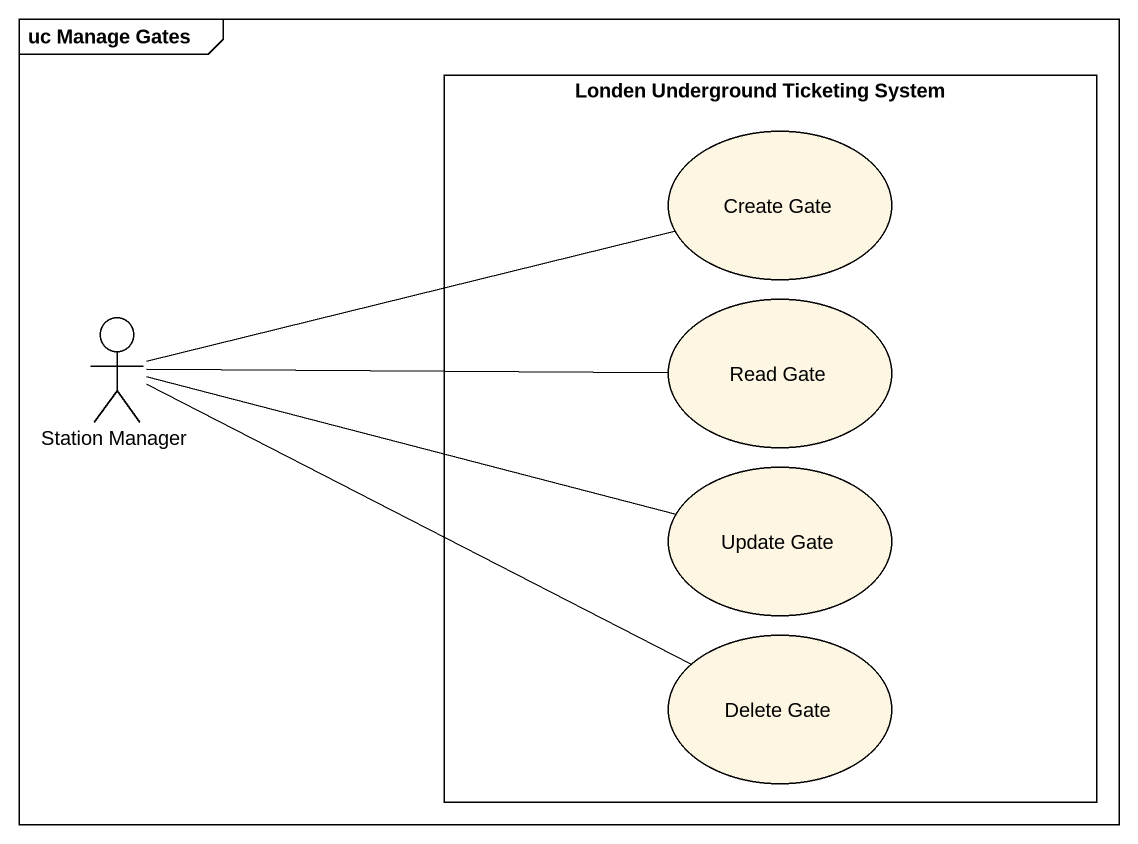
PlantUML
@startuml
mainframe uc Manage Gates
rectangle "Londen Underground Ticketing System" as Londen_Underground {
  usecase "Create Gate" as Create_Gate
  usecase "Read Gate" as Read_Gate
  usecase "Update Gate" as Update_Gate
  usecase "Delete Gate" as Delete_Gate
}
actor "Station Manager" as Station_Manager
Station_Manager -right- Create_Gate
Station_Manager -right- Read_Gate
Station_Manager -right- Update_Gate
Station_Manager -right- Delete_Gate
@enduml
